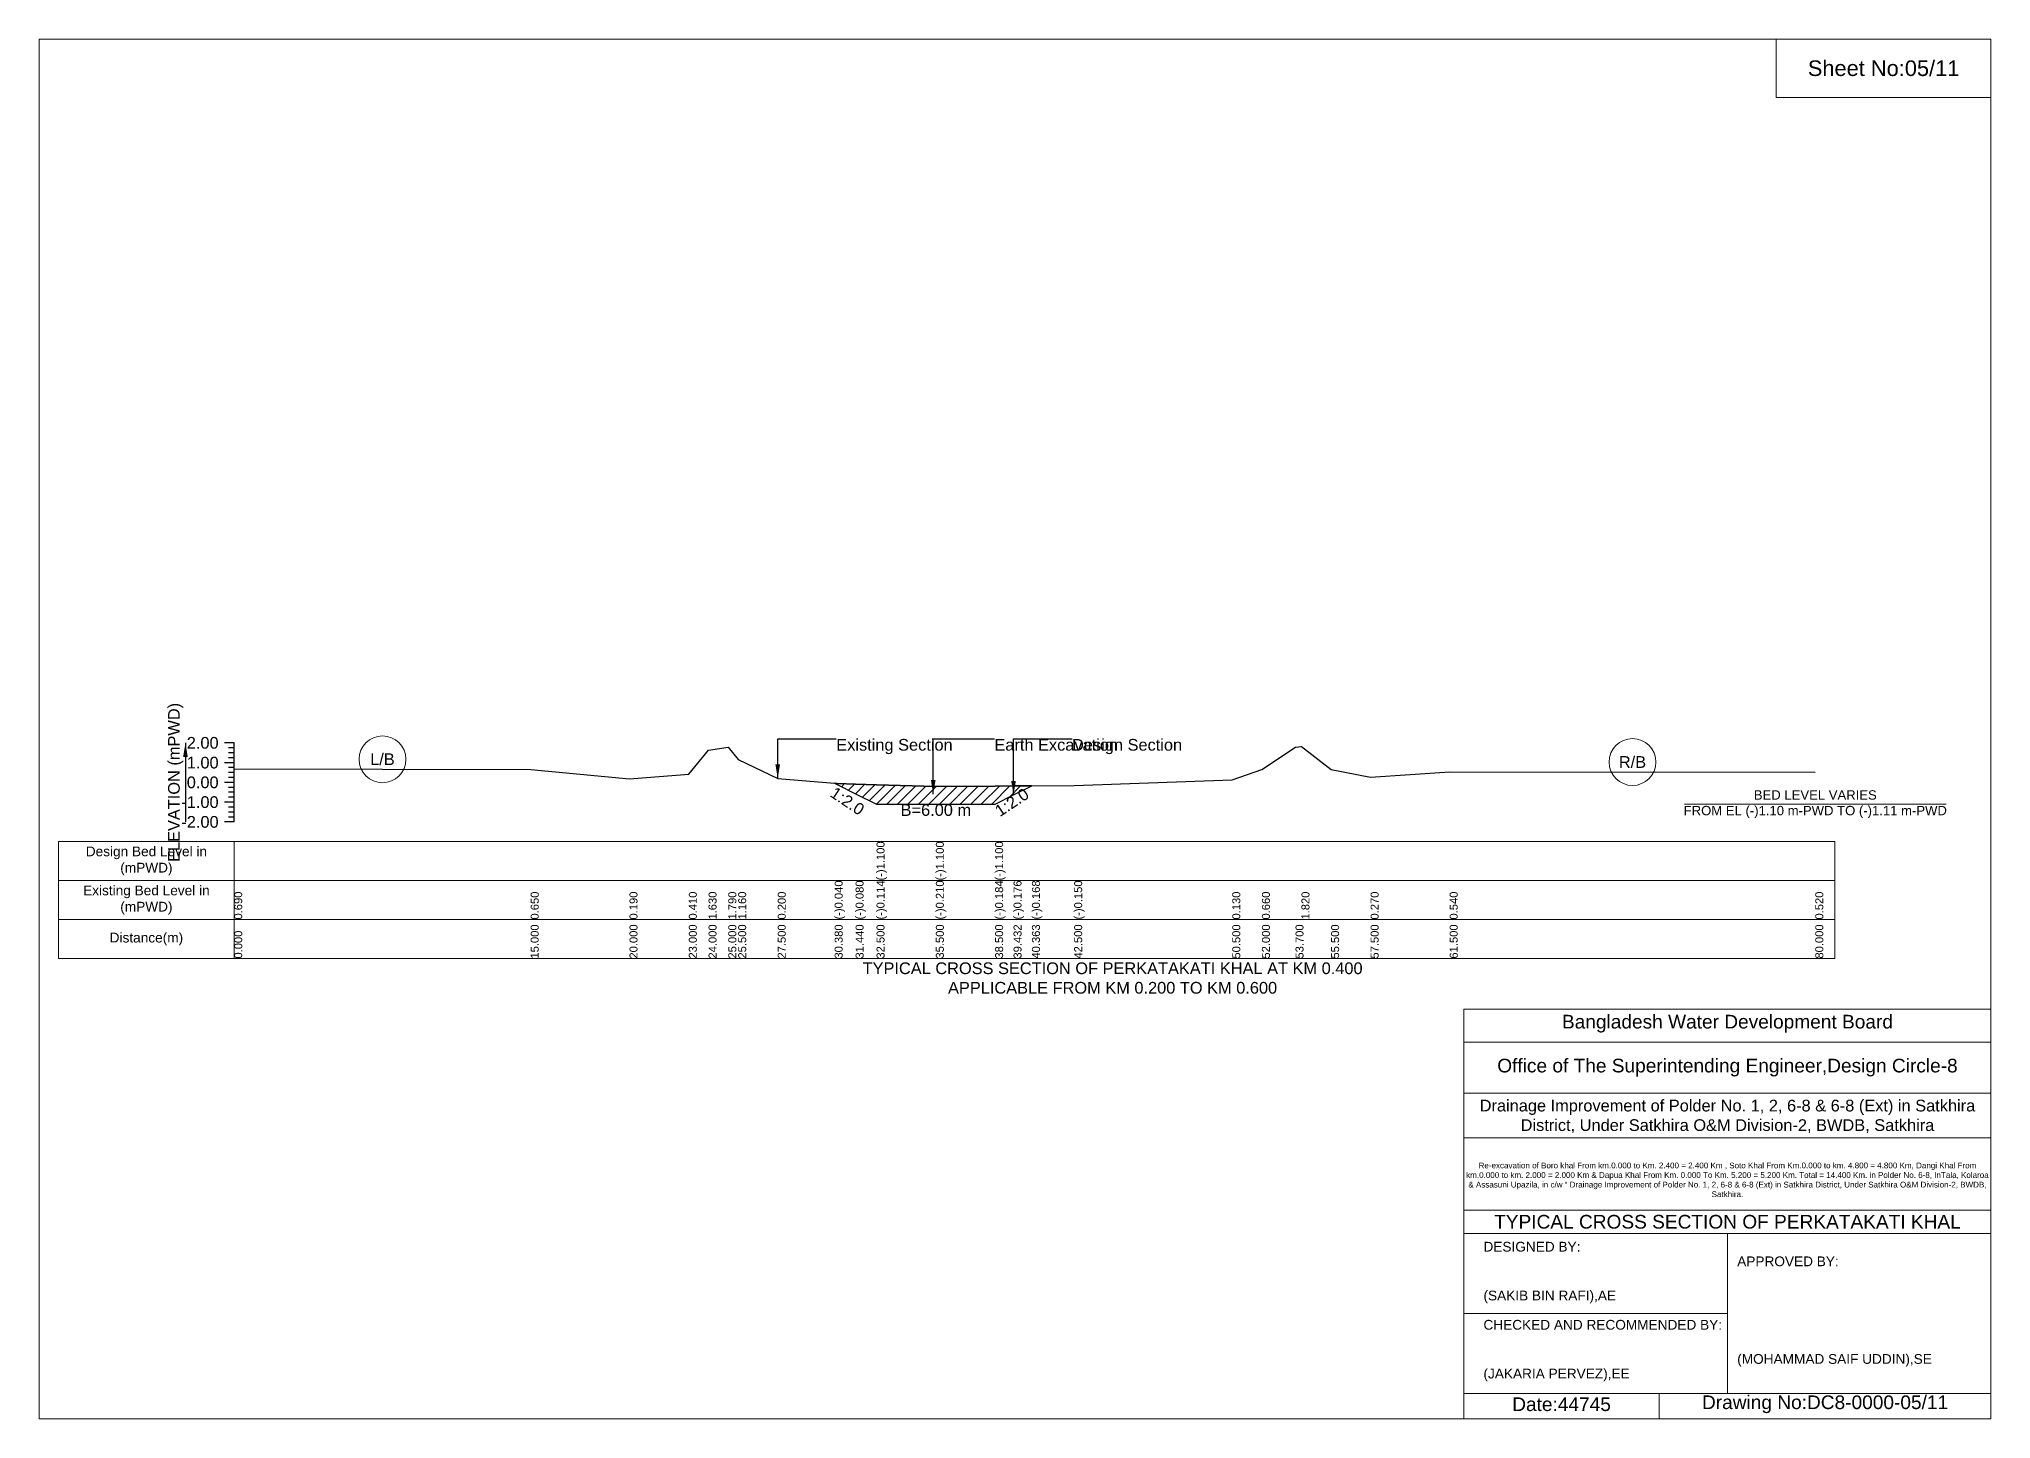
# Model space of a CAD drawing. Header units: inches. Extents: x 91000 to 208000, y -5656 to 20000.
# Drawn here: x 140000 to 148000, y -5656 to 0 of the extents above; entities that cross this region are included whole.
import ezdxf

# ---------------------------------------------------------------- set-up
doc = ezdxf.new("R2010")
doc.units = ezdxf.units.IN
doc.header["$LTSCALE"] = 7
doc.header["$MEASUREMENT"] = 0
for name, color, linetype, lineweight in [('Cross section Data Border', 7, 'Continuous', 9), ('Cross Section Labels', 7, 'Continuous', 9), ('Existing_Bed_Level for Xsection', 7, 'Continuous', 25)]:
    doc.layers.add(name, color=color, linetype=linetype, lineweight=lineweight)
doc.styles.get("Standard").update_dxf_attribs({"font": 'arial.ttf'})
doc.dimstyles.get("Standard").update_dxf_attribs({"dimtxt": 0.18, "dimasz": 0.18, "dimexe": 0.18, "dimexo": 0.0625, "dimgap": 0.09, "dimtad": 0, "dimtih": 1, "dimtoh": 1, "dimdec": 4, "dimzin": 0, "dimdsep": 46, "dimtxsty": 'Standard', "dimcen": 0.09, "dimadec": 0, "dimazin": 0, "dimtfac": 1, "dimtdec": 4, "dimtofl": 0, "dimtmove": 0, "dimatfit": 3, "dimfxl": 1, "dimtolj": 1, "dimtzin": 0, "dimarcsym": 0})

msp = doc.modelspace()

# ---------------------------------------------------------------- hatches: boundary and pattern name
at = {"layer": 'Existing_Bed_Level for Xsection'}
h = msp.add_hatch(dxfattribs=at)
h.set_pattern_fill('ANSI31', color=256, scale=243, style=0)
h.paths.add_polyline_path([(143260.8, -3050.2), (143270.5, -3055.1), (143346.6, -3093.2), (143432.5, -3136.1), (143675.5, -3136.1), (143918.5, -3136.1), (143994, -3098.4), (144069.4, -3060.6), (143994, -3061.3), (143918.5, -3061.9), (143675.5, -3064), (143432.5, -3056.2), (143346.6, -3053.5), (143270.5, -3051)])

# ---------------------------------------------------------------- linework, layer by layer
at = {"layer": 'Cross section Data Border'}
msp.add_lwpolyline([(140080, -3289), (147360, -3289), (147360, -3769), (140080, -3769)], close=True, dxfattribs=at)
for points in [[(140800, -3289), (140800, -3769)], [(140080, -3449), (147360, -3449)], [(140080, -3609), (147360, -3609)]]:
    msp.add_lwpolyline(points, dxfattribs=at)
at = {"layer": 'Cross Section Labels'}
for points in [[(140000, 0), (148000, 0), (148000, -5656), (140000, -5656)], [(147120, 0), (148000, 0), (148000, -240), (147120, -240)]]:
    msp.add_lwpolyline(points, close=True, dxfattribs=at)
for points in [[(146744.2, -3136.1), (147815.8, -3136.1)], [(145840, -5656), (145840, -3976), (148000, -3976)], [(145840, -4112), (148000, -4112)], [(145840, -4320), (148000, -4320)], [(145840, -4504), (148000, -4504)], [(145840, -4800), (148000, -4800)], [(145840, -4896), (148000, -4896)], [(146920, -4896), (146920, -5552)], [(145840, -5224), (146920, -5224)], [(145840, -5552), (148000, -5552)], [(146640, -5552), (146640, -5656)]]:
    msp.add_lwpolyline(points, dxfattribs=at)
for centre in [(141407.5, -2952.2), (146530.8, -2963.6)]:
    msp.add_circle(centre, 96, dxfattribs=at)
at = {"layer": 'Existing_Bed_Level for Xsection'}
for points in [[(140800, -2885), (140760, -2885)], [(140800, -2905.2), (140776, -2905.2)], [(140800, -2925.5), (140776, -2925.5)], [(140800, -2945.7), (140776, -2945.7)], [(140800, -3209), (140800, -3128), (140800, -3047), (140800, -2966), (140800, -2885)], [(140800, -2991.1), (142015, -2994.3), (142420, -3031.6), (142663, -3013.8), (142744, -2915), (142825, -2902), (142865.5, -2953), (143027.5, -3030.8), (143260.8, -3050.2), (143270.5, -3051), (143346.6, -3053.5), (143432.5, -3056.2), (143432.5, -3056.2), (143675.5, -3064), (143675.5, -3064), (143918.5, -3061.9), (143918.5, -3061.9), (143994, -3061.3), (144069.4, -3060.6), (144242.5, -3059.1), (144890.5, -3036.5), (145012, -2993.5), (145149.7, -2902), (145174, -2899.6), (145295.5, -2993.5), (145457.5, -3025.1), (145781.5, -3003.2), (147280, -3004.9)], [(140800, -2966), (140760, -2966)], [(140800, -2986.2), (140776, -2986.2)], [(140800, -3006.5), (140776, -3006.5)], [(140800, -3026.7), (140776, -3026.7)], [(140800, -3047), (140760, -3047)], [(140800, -3067.2), (140776, -3067.2)], [(140800, -3087.5), (140776, -3087.5)], [(140800, -3107.7), (140776, -3107.7)], [(140800, -3128), (140760, -3128)], [(140800, -3148.2), (140776, -3148.2)], [(140800, -3168.5), (140776, -3168.5)], [(140800, -3188.7), (140776, -3188.7)], [(140800, -3209), (140760, -3209)]]:
    msp.add_lwpolyline(points, dxfattribs=at)
msp.add_lwpolyline([(143260.8, -3050.2), (143260.8, -3050.2), (143270.5, -3055.1), (143346.6, -3093.2), (143432.5, -3136.1), (143432.5, -3136.1), (143675.5, -3136.1), (143675.5, -3136.1), (143918.5, -3136.1), (143918.5, -3136.1), (143994, -3098.4), (144069.4, -3060.6), (144069.4, -3060.6), (144069.4, -3060.6), (143994, -3061.3), (143918.5, -3061.9), (143918.5, -3061.9), (143675.5, -3064), (143675.5, -3064), (143432.5, -3056.2), (143432.5, -3056.2), (143346.6, -3053.5), (143270.5, -3051), (143260.8, -3050.2)], close=True, dxfattribs=at)

# ---------------------------------------------------------------- texts
at = {"layer": 'Cross section Data Border', "char_height": 40, "width": 640, "attachment_point": 5}
for s, insert in [('Design Bed Level in (mPWD)', (140440, -3369)), ('Existing Bed Level in (mPWD)', (140440, -3529)), ('Distance(m)', (140440, -3689))]:
    msp.add_mtext(s, dxfattribs=dict(at, insert=insert))
at = {"layer": 'Cross Section Labels'}
for s, insert, char_height, attachment_point in [('Sheet No:05/11', (147560, -120), 64, 5), ('Existing Section', (143267.5, -2868.8), 48, 1), ('Earth Excavation', (143915.5, -2868.8), 48, 1), ('Design Section', (144234, -2868.8), 48, 1), ('L/B', (141407.5, -2952.2), 48, 5), ('R/B', (146530.8, -2963.6), 48, 5), ('BED LEVEL VARIES ^JFROM EL (-)1.10 m-PWD TO (-)1.11 m-PWD', (147280, -3136.1), 38.4, 5), ('B=6.00 m', (143675.5, -3136.1), 48, 2), ('TYPICAL CROSS SECTION OF PERKATAKATI KHAL AT KM 0.400^JAPPLICABLE FROM KM 0.200 TO KM 0.600', (144400, -3849), 48, 5), ('Bangladesh Water Development Board', (146920, -4036), 56, 5), ('Office of The Superintending Engineer,Design Circle-8', (146920, -4216), 56, 5)]:
    msp.add_mtext(s, dxfattribs=dict(at, insert=insert, char_height=char_height, attachment_point=attachment_point))
at = {"layer": 'Cross Section Labels', "char_height": 48, "attachment_point": 2}
for insert, rotation in [((143326.4, -3103.3), 326.30993), ((143973.7, -3108.5), 33.69007)]:
    msp.add_mtext('1:2.0', dxfattribs=dict(at, insert=insert, rotation=rotation))
at = {"layer": 'Cross Section Labels'}
for s, insert, char_height, width, attachment_point in [('Drainage Improvement of Polder No. 1, 2, 6-8 & 6-8 (Ext) in Satkhira District, Under Satkhira O&M Division-2, BWDB, Satkhira', (146920, -4416), 48, 2240, 5), ('Re-excavation of Boro khal From km.0.000 to Km. 2.400 = 2.400 Km , Soto Khal From Km.0.000 to km. 4.800 = 4.800 Km, Dangi Khal From km.0.000 to km. 2.000 = 2.000 Km & Dapua Khal From Km. 0.000 To Km. 5.200 = 5.200 Km. Total = 14.400 Km. in Polder No. 6-8, InTala, Kolaroa & Assasuni Upazila, in c/w “ Drainage Improvement of Polder No. 1, 2, 6-8 & 6-8 (Ext) in Satkhira District, Under Satkhira O&M Division-2, BWDB, Satkhira.', (146920, -4676), 23.565, 2160, 5), ('TYPICAL CROSS SECTION OF PERKATAKATI KHAL', (146920, -4848), 56, 2240, 5), ('DESIGNED BY:^J^J^J(SAKIB BIN RAFI),AE', (145920, -5056), 40, 1120, 4), ('APPROVED BY:^J^J^J^J^J^J(MOHAMMAD SAIF UDDIN),SE', (146960, -5216), 40, 1120, 4), ('CHECKED AND RECOMMENDED BY:^J^J^J(JAKARIA PERVEZ),EE', (145920, -5376), 40, 1120, 4), ('Date:44745', (146240, -5596), 56, 1120, 5), ('Drawing No:DC8-0000-05/11', (147320, -5596), 56, 1760, 5)]:
    msp.add_mtext(s, dxfattribs=dict(at, insert=insert, char_height=char_height, width=width, attachment_point=attachment_point))
at = {"layer": 'Existing_Bed_Level for Xsection', "rotation": 90}
for s, insert, char_height, attachment_point in [('ELEVATION (mPWD)', (140560, -3047), 48, 5), ('(-)1.100', (143432.5, -3449), 32.8, 1), ('(-)1.100', (143675.5, -3449), 32.8, 1), ('(-)1.100', (143918.5, -3449), 32.8, 1), ('0.690', (140800, -3609), 32.8, 1), ('0.650', (142015, -3609), 32.8, 1), ('0.190', (142420, -3609), 32.8, 1), ('0.410', (142663, -3609), 32.8, 1), ('1.630', (142744, -3609), 32.8, 1), ('1.790', (142825, -3609), 32.8, 1), ('1.160', (142865.5, -3609), 32.8, 1), ('0.200', (143027.5, -3609), 32.8, 1), ('(-)0.040', (143260.8, -3609), 32.8, 1), ('(-)0.080', (143346.6, -3609), 32.8, 1), ('(-)0.114', (143432.5, -3609), 32.8, 1), ('(-)0.210', (143675.5, -3609), 32.8, 1), ('(-)0.184', (143918.5, -3609), 32.8, 1), ('(-)0.176', (143994, -3609), 32.8, 1), ('(-)0.168', (144069.4, -3609), 32.8, 1), ('(-)0.150', (144242.5, -3609), 32.8, 1), ('0.130', (144890.5, -3609), 32.8, 1), ('0.660', (145012, -3609), 32.8, 1), ('1.820', (145174, -3609), 32.8, 1), ('0.270', (145457.5, -3609), 32.8, 1), ('0.540', (145781.5, -3609), 32.8, 1), ('0.520', (147280, -3609), 32.8, 1), ('0.000', (140800, -3769), 32.8, 1), ('15.000', (142015, -3769), 32.8, 1), ('20.000', (142420, -3769), 32.8, 1), ('23.000', (142663, -3769), 32.8, 1), ('24.000', (142744, -3769), 32.8, 1), ('25.000', (142825, -3769), 32.8, 1), ('25.500', (142865.5, -3769), 32.8, 1), ('27.500', (143027.5, -3769), 32.8, 1), ('30.380', (143260.8, -3769), 32.8, 1), ('31.440', (143346.6, -3769), 32.8, 1), ('32.500', (143432.5, -3769), 32.8, 1), ('35.500', (143675.5, -3769), 32.8, 1), ('38.500', (143918.5, -3769), 32.8, 1), ('39.432', (143994, -3769), 32.8, 1), ('40.363', (144069.4, -3769), 32.8, 1), ('42.500', (144242.5, -3769), 32.8, 1), ('50.500', (144890.5, -3769), 32.8, 1), ('52.000', (145012, -3769), 32.8, 1), ('53.700', (145149.7, -3769), 32.8, 1), ('55.500', (145295.5, -3769), 32.8, 1), ('57.500', (145457.5, -3769), 32.8, 1), ('61.500', (145781.5, -3769), 32.8, 1), ('80.000', (147280, -3769), 32.8, 1)]:
    msp.add_mtext(s, dxfattribs=dict(at, insert=insert, char_height=char_height, attachment_point=attachment_point))
at = {"layer": 'Existing_Bed_Level for Xsection', "char_height": 48, "attachment_point": 6}
for s, insert in [('2.00', (140736, -2885)), ('1.00', (140736, -2966)), ('0.00', (140736, -3047)), ('-1.00', (140736, -3128)), ('-2.00', (140736, -3209))]:
    msp.add_mtext(s, dxfattribs=dict(at, insert=insert))

# ---------------------------------------------------------------- leaders
at = {"layer": 'Cross Section Labels', "annotation_type": 0, "has_hookline": 1, "hookline_direction": 0}
for points, text_width in [([(143027.5, -3030.8), (143027.5, -2868.8), (143267.4, -2868.8)], 467.2), ([(143664.9, -3094.8), (143664.9, -2868.8), (143915.4, -2868.8)], 497), ([(143994, -3098.4), (143994, -2868.8), (144233.9, -2868.8)], 441.2)]:
    msp.add_leader(points, dimstyle='Standard', override={"dimasz": 57.6}, dxfattribs=dict(at, text_width=text_width))
at = {"layer": 'Existing_Bed_Level for Xsection'}
msp.add_leader([(140600, -2885), (140600, -3209)], dimstyle='Standard', override={"dimasz": 57.6}, dxfattribs=at)

doc.saveas('drawing.dxf')
